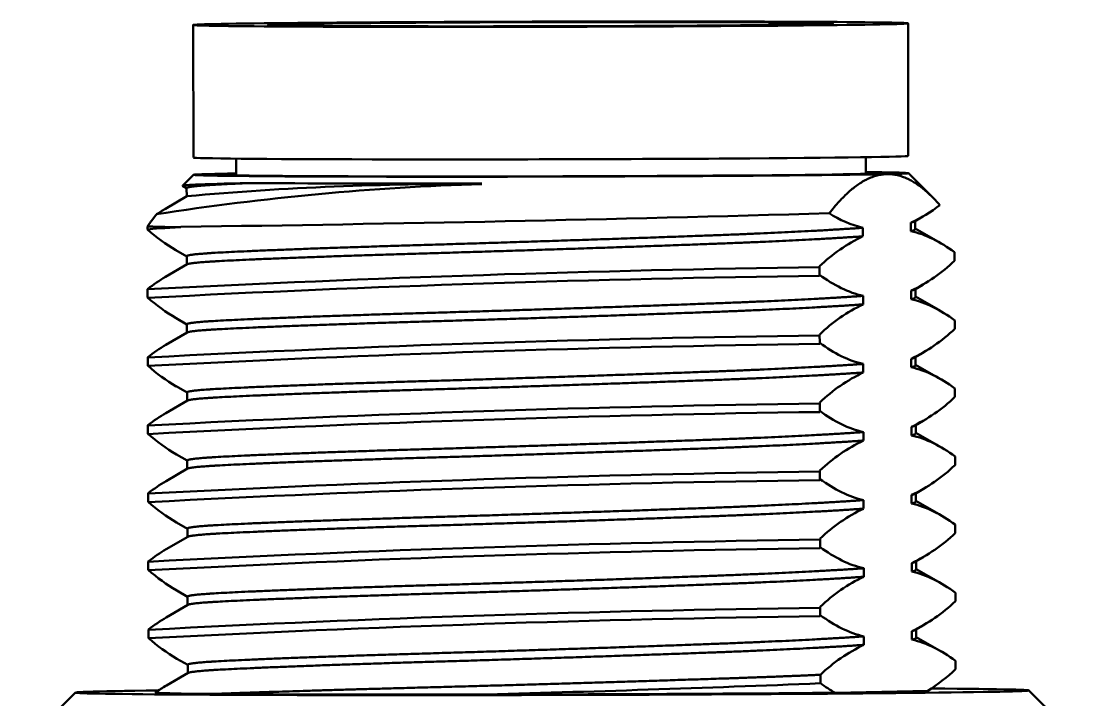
# Model space of a CAD drawing. Header units: millimetres. Extents: x 0 to 420, y 0 to 297.
# Drawn here: x 80.036 to 82.255, y 174.343 to 175.767 of the extents above; entities that cross this region are included whole.
import ezdxf

# ---------------------------------------------------------------- set-up
doc = ezdxf.new("R2010")
doc.units = ezdxf.units.MM
doc.header["$LTSCALE"] = 0.75
doc.layers.add('Visible', color=7, linetype='Continuous', lineweight=50)

msp = doc.modelspace()

# ---------------------------------------------------------------- linework, layer by layer
at = {"layer": 'Visible', "extrusion": (0, 1, 0)}
for p, q in [((80.3976, 175.4808), (80.397, 175.7588)), ((81.8976, 175.4842), (81.897, 175.7622)), ((80.4872, 175.4784), (80.4873, 175.4436)), ((81.8081, 175.4814), (81.8081, 175.4466)), ((80.3977, 175.4445), (80.3748, 175.4215)), ((81.8977, 175.448), (81.948, 175.3979)), ((80.3834, 175.4163), (80.3749, 175.4212)), ((80.3835, 175.3991), (80.3834, 175.4166)), ((80.3389, 175.3732), (80.3841, 175.3995)), ((81.9278, 175.3568), (81.9107, 175.3468)), ((80.3013, 175.3362), (80.3013, 175.3299)), ((81.9032, 175.3264), (81.9032, 175.3443)), ((81.9123, 175.3309), (81.9123, 175.3478)), ((81.8024, 175.3334), (81.8025, 175.3155)), ((81.9123, 175.3318), (81.9645, 175.3018)), ((80.3837, 175.2734), (80.3611, 175.2865)), ((80.3838, 175.2563), (80.3837, 175.2738)), ((81.9947, 175.2821), (81.9948, 175.2642)), ((80.3392, 175.2304), (80.3844, 175.2567)), ((81.7112, 175.2348), (81.7112, 175.2527)), ((80.3016, 175.2049), (80.3016, 175.187)), ((81.9035, 175.1835), (81.9035, 175.2014)), ((81.9281, 175.2139), (81.911, 175.204)), ((81.9127, 175.188), (81.9126, 175.2049)), ((81.8028, 175.1905), (81.8028, 175.1727)), ((81.9127, 175.1889), (81.9648, 175.159)), ((80.3841, 175.1306), (80.3614, 175.1436)), ((81.9951, 175.1392), (81.9951, 175.1214)), ((80.3395, 175.0875), (80.3847, 175.1138)), ((80.3841, 175.1134), (80.3841, 175.1309)), ((81.7116, 175.092), (81.7115, 175.1098)), ((81.9285, 175.0711), (81.9113, 175.0611)), ((80.3019, 175.062), (80.302, 175.0441)), ((81.8031, 175.0477), (81.8031, 175.0298)), ((81.9039, 175.0407), (81.9038, 175.0586)), ((81.913, 175.0451), (81.9129, 175.0621)), ((81.913, 175.0461), (81.9651, 175.0161)), ((80.3844, 174.9877), (80.3617, 175.0008)), ((80.3844, 174.9706), (80.3844, 174.9881)), ((81.9954, 174.9964), (81.9954, 174.9785)), ((80.3398, 174.9447), (80.3851, 174.9709)), ((81.7119, 174.9491), (81.7119, 174.967)), ((80.3023, 174.9191), (80.3023, 174.9013)), ((81.9042, 174.8978), (81.9042, 174.9157)), ((81.9288, 174.9282), (81.9117, 174.9183)), ((81.9133, 174.9023), (81.9133, 174.9192)), ((81.8034, 174.9048), (81.8035, 174.887)), ((81.9133, 174.9032), (81.9655, 174.8733)), ((80.3847, 174.8449), (80.3621, 174.8579)), ((81.9957, 174.8535), (81.9958, 174.8357)), ((80.3402, 174.8018), (80.3854, 174.8281)), ((80.3848, 174.8277), (80.3847, 174.8452)), ((81.7122, 174.8063), (81.7122, 174.8241)), ((81.9291, 174.7854), (81.912, 174.7754)), ((80.3026, 174.7763), (80.3026, 174.7584)), ((81.8037, 174.762), (81.8038, 174.7441)), ((81.9045, 174.755), (81.9045, 174.7728)), ((81.9136, 174.7594), (81.9136, 174.7764)), ((81.9136, 174.7604), (81.9658, 174.7304)), ((80.3851, 174.702), (80.3624, 174.7151)), ((80.3851, 174.6849), (80.3851, 174.7024)), ((81.996, 174.7107), (81.9961, 174.6928)), ((80.3405, 174.659), (80.3857, 174.6852)), ((81.7126, 174.6634), (81.7125, 174.6813)), ((80.3029, 174.6334), (80.303, 174.6156)), ((81.9049, 174.6121), (81.9048, 174.63)), ((81.9294, 174.6425), (81.9123, 174.6326)), ((81.914, 174.6166), (81.9139, 174.6335)), ((81.8041, 174.6191), (81.8041, 174.6012)), ((81.914, 174.6175), (81.9661, 174.5875)), ((80.3854, 174.5592), (80.3627, 174.5722)), ((80.3854, 174.542), (80.3854, 174.5595)), ((81.9964, 174.5678), (81.9964, 174.55)), ((80.3408, 174.5161), (80.386, 174.5424)), ((81.7129, 174.5206), (81.7128, 174.5384)), ((80.3032, 174.4906), (80.3033, 174.4727)), ((81.9298, 174.4997), (81.9126, 174.4897)), ((81.9143, 174.4737), (81.9143, 174.4907)), ((81.8044, 174.4762), (81.8044, 174.4584)), ((81.9052, 174.4693), (81.9051, 174.4871)), ((81.9143, 174.4747), (81.9664, 174.4447)), ((80.3857, 174.4163), (80.363, 174.4294)), ((81.9967, 174.425), (81.9967, 174.4071)), ((80.3857, 174.3992), (80.3857, 174.4167)), ((80.3411, 174.3733), (80.3864, 174.3995)), ((81.7132, 174.3777), (81.7132, 174.3956)), ((80.1502, 174.3583), (80.0972, 174.3051)), ((81.9389, 174.3621), (81.7438, 174.3578)), ((82.1502, 174.3629), (82.2173, 174.2961))]:
    msp.add_line(p, q, dxfattribs=at)
at = {"layer": 'Visible'}
for centre, radius, start, end in [((81.179, 169.8164), 5.6116, 91.7983, 98.8135), ((80.9482, 169.1538), 6.2713, 89.50086, 95.16099), ((81.7843, 175.6074), 0.2888, 294.3177, 308.4123), ((79.0707, 270.2604), 94.934, 270.78497, 271.606188), ((81.8543, 175.5523), 0.2249, 236.956, 256.6786), ((80.5466, 175.6049), 0.3686, 228.2728, 239.7693), ((81.9491, 175.0047), 0.3436, 115.2628, 133.8196), ((82.1848, 139.2605), 35.9931, 90.75389, 92.99911), ((81.7569, 175.5122), 0.3436, 295.2628, 313.8196), ((82.1849, 139.2426), 35.9931, 90.75389, 92.99911), ((80.547, 175.4621), 0.3686, 228.2728, 239.7693), ((81.9495, 174.8619), 0.3436, 115.2628, 133.8196), ((81.7572, 175.3693), 0.3436, 295.2628, 313.8196), ((82.1851, 139.1176), 35.9931, 90.75389, 92.99911), ((82.1852, 139.0998), 35.9931, 90.75389, 92.99911), ((80.5473, 175.3192), 0.3686, 228.2728, 239.7693), ((81.9498, 174.719), 0.3436, 115.2628, 133.8196), ((81.7575, 175.2265), 0.3436, 295.2628, 313.8196), ((82.1855, 138.9748), 35.9931, 90.75389, 92.99911), ((82.1855, 138.9569), 35.9931, 90.75389, 92.99911), ((80.5476, 175.1764), 0.3686, 228.2728, 239.7693), ((81.9501, 174.5762), 0.3436, 115.2628, 133.8196), ((81.7578, 175.0836), 0.3436, 295.2628, 313.8196), ((82.1858, 138.8319), 35.9931, 90.75389, 92.99911), ((82.1858, 138.8141), 35.9931, 90.75389, 92.99911), ((80.548, 175.0335), 0.3686, 228.2728, 239.7693), ((81.9504, 174.4333), 0.3436, 115.2628, 133.8196), ((81.7582, 174.9408), 0.3436, 295.2628, 313.8196), ((82.1861, 138.6891), 35.9931, 90.75389, 92.99911), ((82.1862, 138.6712), 35.9931, 90.75389, 92.99911), ((80.5483, 174.8907), 0.3686, 228.2728, 239.7693), ((81.9508, 174.2905), 0.3436, 115.2628, 133.8196), ((82.1864, 138.5462), 35.9931, 90.75389, 92.99911), ((81.7585, 174.7979), 0.3436, 295.2628, 313.8196), ((82.1865, 138.5284), 35.9931, 90.75389, 92.99911), ((80.5486, 174.7478), 0.3686, 228.2728, 239.7693), ((81.9511, 174.1476), 0.3436, 115.2628, 133.8196), ((81.7116, 174.7142), 0.4191, 302.8395, 312.8738), ((80.4364, 177.1635), 2.8081, 267.5704, 270.1074), ((79.8537, 220.1341), 45.7942, 271.42214, 272.32717), ((80.9323, 262.367), 88.0129, 270.037736, 270.528301)]:
    msp.add_arc(centre, radius, start, end, dxfattribs=at)
at = {"layer": 'Visible', "extrusion": (-2e-16, 0, -1)}
for centre, major_axis, start_param, end_param in [((81.147, 175.7605), (0.75, 0.0017), 1.570796326794903, 7.853981633974489), ((81.147, 175.7605), (0.5929, 0.0014), 1.570796326794633, 7.853981633974219), ((81.1476, 175.4825), (0.75, 0.0017), 0, 3.141593), ((81.1477, 175.4462), (0.75, 0.0017), 0.348742, 3.490335), ((81.1477, 175.4462), (0.6786, 0.0016), -0.231762, 3.373355), ((81.1477, 175.4462), (0.75, 0.0017), 3.490335, 3.635322), ((81.1477, 175.4462), (0.75, 0.0017), -0.49373, 0.348742), ((81.1477, 175.4318), (0.7644, 0.0017), 1.761543, 2.546942), ((81.148, 175.3391), (0.8571, 0.002), 2.704937, 2.984975), ((81.1502, 174.3605), (1, 0.0023), -0.650535, 3.740651), ((81.1502, 174.3605), (0.8571, 0.002), 1.758517, 2.543915)]:
    msp.add_ellipse(centre, major_axis=major_axis, ratio=0.007252, start_param=start_param, end_param=end_param, dxfattribs=at)
at = {"layer": 'Visible'}
msp.add_ellipse((81.1486, 175.3301), major_axis=(0.8577, 0.003), ratio=0.019934, start_param=2.705064, end_param=2.985011, dxfattribs=at)
for points, weights in [([(81.7316, 175.3637), (81.7951, 175.4447), (81.8526, 175.446)], [1.72742297267, 1.81904761762, 1.81904761762]), ([(81.8526, 175.446), (81.9057, 175.4471), (81.9637, 175.3811)], [1.81904763292, 1.81904763292, 1.74095729235]), ([(80.3193, 175.3608), (80.3104, 175.3493), (80.3013, 175.3362)], [1.72381889677, 1.71158426642, 1.69777777647]), ([(81.9107, 175.3468), (81.9085, 175.3455), (81.9032, 175.3443)], [0.964803063724, 0.967168162485, 0.971486845258]), ([(81.9123, 175.3309), (81.9123, 175.3286), (81.9032, 175.3264)], [0.962404576804, 0.964046323406, 0.971486845258]), ([(81.9127, 175.188), (81.9127, 175.1858), (81.9035, 175.1835)], [0.962404576804, 0.964046323406, 0.971486845258]), ([(81.913, 175.0451), (81.913, 175.0429), (81.9039, 175.0407)], [0.962404576804, 0.964046323406, 0.971486845258]), ([(81.9117, 174.9183), (81.9094, 174.917), (81.9042, 174.9157)], [0.964803063724, 0.967168162485, 0.971486845258]), ([(81.9133, 174.9023), (81.9133, 174.9001), (81.9042, 174.8978)], [0.962404576804, 0.964046323406, 0.971486845258]), ([(81.912, 174.7754), (81.9098, 174.7741), (81.9045, 174.7728)], [0.964803063724, 0.967168162485, 0.971486845258]), ([(81.9136, 174.7594), (81.9136, 174.7572), (81.9045, 174.755)], [0.962404576804, 0.964046323406, 0.971486845258]), ([(81.914, 174.6166), (81.914, 174.6144), (81.9049, 174.6121)], [0.962404576804, 0.964046323406, 0.971486845258]), ([(81.9126, 174.4897), (81.9104, 174.4884), (81.9051, 174.4871)], [0.964803063724, 0.967168162485, 0.971486845258]), ([(81.9143, 174.4737), (81.9143, 174.4715), (81.9052, 174.4693)], [0.962404576804, 0.964046323406, 0.971486845258])]:
    msp.add_rational_spline(points, weights, degree=2, dxfattribs=at)
for points, knots in [([(80.5146, 175.4273), (80.4632, 175.426), (80.4252, 175.425), (80.3824, 175.423), (80.3734, 175.4221), (80.3749, 175.4212)], [-0.373099, -0.373099, -0.373099, -0.373099, -0.1865478, -0.1865478, -0.0314537, -0.0314537, -0.0314537, -0.0314537]), ([(81.9947, 175.2821), (81.9797, 175.293), (81.9646, 175.3024), (81.934, 175.3174), (81.9187, 175.323), (81.9032, 175.3264)], [-0.1905471, -0.1905471, -0.1905471, -0.1905471, -0.0953098, -0.0953098, 0, 0, 0, 0]), ([(81.7112, 175.2348), (81.7263, 175.2239), (81.7414, 175.2145), (81.772, 175.1995), (81.7873, 175.1939), (81.8028, 175.1905)], [-0.1905471, -0.1905471, -0.1905471, -0.1905471, -0.0953098, -0.0953098, 0, 0, 0, 0]), ([(81.9951, 175.1392), (81.98, 175.1501), (81.9649, 175.1595), (81.9343, 175.1746), (81.919, 175.1802), (81.9035, 175.1835)], [-0.1905471, -0.1905471, -0.1905471, -0.1905471, -0.0953098, -0.0953098, 0, 0, 0, 0]), ([(81.7116, 175.092), (81.7266, 175.0811), (81.7417, 175.0717), (81.7723, 175.0566), (81.7876, 175.051), (81.8031, 175.0477)], [-0.1905471, -0.1905471, -0.1905471, -0.1905471, -0.0953093, -0.0953093, 0, 0, 0, 0]), ([(81.9954, 174.9964), (81.9804, 175.0073), (81.9652, 175.0167), (81.9347, 175.0317), (81.9193, 175.0373), (81.9039, 175.0407)], [-0.1905471, -0.1905471, -0.1905471, -0.1905471, -0.0953093, -0.0953093, 0, 0, 0, 0]), ([(81.7119, 174.9491), (81.7269, 174.9382), (81.7421, 174.9288), (81.7726, 174.9138), (81.788, 174.9082), (81.8034, 174.9048)], [-0.1905471, -0.1905471, -0.1905471, -0.1905471, -0.0953093, -0.0953093, 0, 0, 0, 0]), ([(81.9957, 174.8535), (81.9807, 174.8644), (81.9655, 174.8738), (81.935, 174.8889), (81.9197, 174.8945), (81.9042, 174.8978)], [-0.1905471, -0.1905471, -0.1905471, -0.1905471, -0.0953093, -0.0953093, 0, 0, 0, 0]), ([(81.7122, 174.8063), (81.7273, 174.7954), (81.7424, 174.786), (81.773, 174.7709), (81.7883, 174.7653), (81.8037, 174.762)], [-0.1905471, -0.1905471, -0.1905471, -0.1905471, -0.0953093, -0.0953093, 0, 0, 0, 0]), ([(81.996, 174.7107), (81.981, 174.7216), (81.9659, 174.731), (81.9353, 174.746), (81.92, 174.7516), (81.9045, 174.755)], [-0.1905471, -0.1905471, -0.1905471, -0.1905471, -0.0953098, -0.0953098, 0, 0, 0, 0]), ([(81.7126, 174.6634), (81.7276, 174.6525), (81.7427, 174.6431), (81.7733, 174.6281), (81.7886, 174.6225), (81.8041, 174.6191)], [-0.1905471, -0.1905471, -0.1905471, -0.1905471, -0.0953098, -0.0953098, 0, 0, 0, 0]), ([(81.9964, 174.5678), (81.9813, 174.5787), (81.9662, 174.5881), (81.9356, 174.6032), (81.9203, 174.6088), (81.9049, 174.6121)], [-0.1905471, -0.1905471, -0.1905471, -0.1905471, -0.0953093, -0.0953093, 0, 0, 0, 0]), ([(81.7129, 174.5206), (81.7279, 174.5097), (81.7431, 174.5003), (81.7736, 174.4852), (81.7889, 174.4796), (81.8044, 174.4762)], [-0.1905471, -0.1905471, -0.1905471, -0.1905471, -0.0953098, -0.0953098, 0, 0, 0, 0]), ([(81.9967, 174.425), (81.9817, 174.4359), (81.9665, 174.4453), (81.936, 174.4603), (81.9206, 174.4659), (81.9052, 174.4693)], [-0.1905471, -0.1905471, -0.1905471, -0.1905471, -0.0953098, -0.0953098, 0, 0, 0, 0])]:
    msp.add_open_spline(points, degree=3, knots=knots, dxfattribs=at)
for points, weights, knots in [([(80.5146, 175.4273), (80.4807, 175.4258), (80.4551, 175.4244), (80.3834, 175.4206), (80.3834, 175.4166)], [0.975309662965, 0.984497722588, 1, 0.957733723208, 0.962404576804], [0.06661591, 0.06661591, 0.06661591, 0.06944444, 0.06944444, 0.07715632, 0.07715632, 0.07715632]), ([(81.8024, 175.3334), (81.6822, 175.3247), (81.4713, 175.3169), (81.1844, 175.3064), (80.8869, 175.2975), (80.5893, 175.2887), (80.4555, 175.2816), (80.3837, 175.2777), (80.3837, 175.2738)], [0.971486845258, 0.942877655711, 1, 0.923879532511, 1, 0.923879532511, 1, 0.957733723208, 0.962404576804], [0.14235527, 0.14235527, 0.14235527, 0.15277778, 0.15277778, 0.16666667, 0.16666667, 0.18055556, 0.18055556, 0.18826743, 0.18826743, 0.18826743]), ([(81.8025, 175.3155), (81.6822, 175.3068), (81.4713, 175.2991), (81.1844, 175.2885), (80.8869, 175.2797), (80.5894, 175.2709), (80.4555, 175.2637), (80.3906, 175.2602), (80.3844, 175.2567)], [0.971486845258, 0.942877655711, 1, 0.923879532511, 1, 0.923879532511, 1, 0.961587709576, 0.961943022775], [0.14235527, 0.14235527, 0.14235527, 0.15277778, 0.15277778, 0.16666667, 0.16666667, 0.18055556, 0.18055556, 0.18756424, 0.18756424, 0.18756424]), ([(81.8028, 175.1905), (81.6825, 175.1818), (81.4716, 175.1741), (81.1847, 175.1635), (80.8872, 175.1547), (80.5897, 175.1459), (80.4558, 175.1387), (80.3841, 175.1349), (80.3841, 175.1309)], [0.971486845258, 0.942877655711, 1, 0.923879532511, 1, 0.923879532511, 1, 0.957733723208, 0.962404576804], [0.25346638, 0.25346638, 0.25346638, 0.26388889, 0.26388889, 0.27777778, 0.27777778, 0.29166667, 0.29166667, 0.29937854, 0.29937854, 0.29937854]), ([(81.8028, 175.1727), (81.6826, 175.164), (81.4716, 175.1562), (81.1848, 175.1457), (80.8872, 175.1368), (80.5897, 175.128), (80.4558, 175.1209), (80.3909, 175.1174), (80.3847, 175.1138)], [0.971486845258, 0.942877655711, 1, 0.923879532511, 1, 0.923879532511, 1, 0.961587709576, 0.961943022775], [0.25346638, 0.25346638, 0.25346638, 0.26388889, 0.26388889, 0.27777778, 0.27777778, 0.29166667, 0.29166667, 0.29867535, 0.29867535, 0.29867535]), ([(81.8031, 175.0477), (81.6829, 175.039), (81.4719, 175.0312), (81.185, 175.0207), (80.8875, 175.0118), (80.59, 175.003), (80.4561, 174.9959), (80.3844, 174.992), (80.3844, 174.9881)], [0.971486845258, 0.942877655711, 1, 0.923879532511, 1, 0.923879532511, 1, 0.957733723208, 0.962404576804], [0.3645775, 0.3645775, 0.3645775, 0.375, 0.375, 0.38888889, 0.38888889, 0.40277778, 0.40277778, 0.41048965, 0.41048965, 0.41048965]), ([(81.8031, 175.0298), (81.6829, 175.0211), (81.472, 175.0134), (81.1851, 175.0028), (80.8876, 174.994), (80.59, 174.9852), (80.4561, 174.978), (80.3912, 174.9745), (80.3851, 174.9709)], [0.971486845258, 0.942877655711, 1, 0.923879532511, 1, 0.923879532511, 1, 0.961587709576, 0.961943022775], [0.3645775, 0.3645775, 0.3645775, 0.375, 0.375, 0.38888889, 0.38888889, 0.40277778, 0.40277778, 0.40978646, 0.40978646, 0.40978646]), ([(81.8034, 174.9048), (81.6832, 174.8961), (81.4722, 174.8884), (81.1854, 174.8778), (80.8878, 174.869), (80.5903, 174.8602), (80.4564, 174.853), (80.3847, 174.8492), (80.3847, 174.8452)], [0.971486845258, 0.942877655711, 1, 0.923879532511, 1, 0.923879532511, 1, 0.957733723208, 0.962404576804], [0.47568861, 0.47568861, 0.47568861, 0.48611111, 0.48611111, 0.5, 0.5, 0.51388889, 0.51388889, 0.52160077, 0.52160077, 0.52160077]), ([(81.8035, 174.887), (81.6832, 174.8783), (81.4723, 174.8705), (81.1854, 174.8599), (80.8879, 174.8511), (80.5904, 174.8423), (80.4565, 174.8351), (80.3916, 174.8317), (80.3854, 174.8281)], [0.971486845258, 0.942877655711, 1, 0.923879532511, 1, 0.923879532511, 1, 0.961587709576, 0.961943022775], [0.47568861, 0.47568861, 0.47568861, 0.48611111, 0.48611111, 0.5, 0.5, 0.51388889, 0.51388889, 0.52089757, 0.52089757, 0.52089757]), ([(81.8037, 174.762), (81.6835, 174.7533), (81.4726, 174.7455), (81.1857, 174.735), (80.8882, 174.7261), (80.5906, 174.7173), (80.4568, 174.7102), (80.385, 174.7063), (80.3851, 174.7024)], [0.971486845258, 0.942877655711, 1, 0.923879532511, 1, 0.923879532511, 1, 0.957733723208, 0.962404576804], [0.58679972, 0.58679972, 0.58679972, 0.59722222, 0.59722222, 0.61111111, 0.61111111, 0.625, 0.625, 0.63271188, 0.63271188, 0.63271188]), ([(81.8038, 174.7441), (81.6835, 174.7354), (81.4726, 174.7277), (81.1857, 174.7171), (80.8882, 174.7083), (80.5907, 174.6994), (80.4568, 174.6923), (80.3919, 174.6888), (80.3857, 174.6852)], [0.971486845258, 0.942877655711, 1, 0.923879532511, 1, 0.923879532511, 1, 0.961587709576, 0.961943022775], [0.58679972, 0.58679972, 0.58679972, 0.59722222, 0.59722222, 0.61111111, 0.61111111, 0.625, 0.625, 0.63200868, 0.63200868, 0.63200868]), ([(81.8041, 174.6191), (81.6838, 174.6104), (81.4729, 174.6027), (81.186, 174.5921), (80.8885, 174.5833), (80.591, 174.5745), (80.4571, 174.5673), (80.3854, 174.5635), (80.3854, 174.5595)], [0.971486845258, 0.942877655711, 1, 0.923879532511, 1, 0.923879532511, 1, 0.957733723208, 0.962404576804], [0.69791083, 0.69791083, 0.69791083, 0.70833333, 0.70833333, 0.72222222, 0.72222222, 0.73611111, 0.73611111, 0.74382299, 0.74382299, 0.74382299]), ([(81.8041, 174.6012), (81.6839, 174.5926), (81.4729, 174.5848), (81.1861, 174.5742), (80.8885, 174.5654), (80.591, 174.5566), (80.4571, 174.5494), (80.3922, 174.546), (80.386, 174.5424)], [0.971486845258, 0.942877655711, 1, 0.923879532511, 1, 0.923879532511, 1, 0.961587709576, 0.961943022775], [0.69791083, 0.69791083, 0.69791083, 0.70833333, 0.70833333, 0.72222222, 0.72222222, 0.73611111, 0.73611111, 0.74311979, 0.74311979, 0.74311979]), ([(81.8044, 174.4762), (81.6842, 174.4676), (81.4732, 174.4598), (81.1863, 174.4492), (80.8888, 174.4404), (80.5913, 174.4316), (80.4574, 174.4244), (80.3857, 174.4206), (80.3857, 174.4167)], [0.971486845258, 0.942877655711, 1, 0.923879532511, 1, 0.923879532511, 1, 0.957733723208, 0.962404576804], [0.80902194, 0.80902194, 0.80902194, 0.81944444, 0.81944444, 0.83333333, 0.83333333, 0.84722222, 0.84722222, 0.8549341, 0.8549341, 0.8549341]), ([(81.8044, 174.4584), (81.6842, 174.4497), (81.4733, 174.4419), (81.1864, 174.4314), (80.8889, 174.4226), (80.5913, 174.4137), (80.4575, 174.4066), (80.3925, 174.4031), (80.3864, 174.3995)], [0.971486845258, 0.942877655711, 1, 0.923879532511, 1, 0.923879532511, 1, 0.961587709576, 0.961943022775], [0.80902194, 0.80902194, 0.80902194, 0.81944444, 0.81944444, 0.83333333, 0.83333333, 0.84722222, 0.84722222, 0.8542309, 0.8542309, 0.8542309]), ([(81.7132, 174.3956), (81.6221, 174.3915), (81.5126, 174.3879), (81.1909, 174.3771), (80.8573, 174.3683), (80.5973, 174.3614), (80.4417, 174.3554)], [0.964998613553, 0.972729596799, 1, 0.923879532511, 1, 0.939675352063, 0.974963967386], [0.81446871, 0.81446871, 0.81446871, 0.81944444, 0.81944444, 0.83333333, 0.83333333, 0.84434013, 0.84434013, 0.84434013])]:
    msp.add_rational_spline(points, weights, degree=2, knots=knots, dxfattribs=at)
for points in [[(80.3193, 175.3608), (80.3258, 175.3653), (80.3323, 175.3694), (80.3389, 175.3732)], [(80.3016, 175.2049), (80.314, 175.2145), (80.3266, 175.223), (80.3392, 175.2304)], [(80.3019, 175.062), (80.3144, 175.0716), (80.3269, 175.0802), (80.3395, 175.0875)], [(80.3023, 174.9191), (80.3147, 174.9287), (80.3272, 174.9373), (80.3398, 174.9447)], [(80.3026, 174.7763), (80.315, 174.7859), (80.3275, 174.7945), (80.3402, 174.8018)], [(80.3029, 174.6334), (80.3153, 174.643), (80.3279, 174.6516), (80.3405, 174.659)], [(80.3032, 174.4906), (80.3157, 174.5002), (80.3282, 174.5088), (80.3408, 174.5161)], [(80.3173, 174.3579), (80.3252, 174.3635), (80.3332, 174.3686), (80.3411, 174.3733)], [(81.7132, 174.3777), (81.7234, 174.3704), (81.7335, 174.3637), (81.7438, 174.3578)]]:
    msp.add_open_spline(points, degree=3, dxfattribs=at)
at = {"layer": 'Visible', "extrusion": (7.35845e-11, -3.02535e-10, -1)}
msp.add_rational_spline([(81.911, 175.204), (81.9088, 175.2027), (81.9035, 175.2014)], [0.964803063724, 0.967168162485, 0.971486845258], degree=2, dxfattribs=at)
at = {"layer": 'Visible', "extrusion": (-7.35845e-11, 3.02535e-10, -1)}
msp.add_rational_spline([(81.9113, 175.0611), (81.9091, 175.0598), (81.9038, 175.0586)], [0.964803063724, 0.967168162486, 0.971486845258], degree=2, dxfattribs=at)
at = {"layer": 'Visible', "extrusion": (1.47732e-10, -4.30126e-10, -1)}
msp.add_rational_spline([(81.9123, 174.6326), (81.9101, 174.6313), (81.9048, 174.63)], [0.964803063724, 0.967168162485, 0.971486845258], degree=2, dxfattribs=at)

doc.saveas('drawing.dxf')
